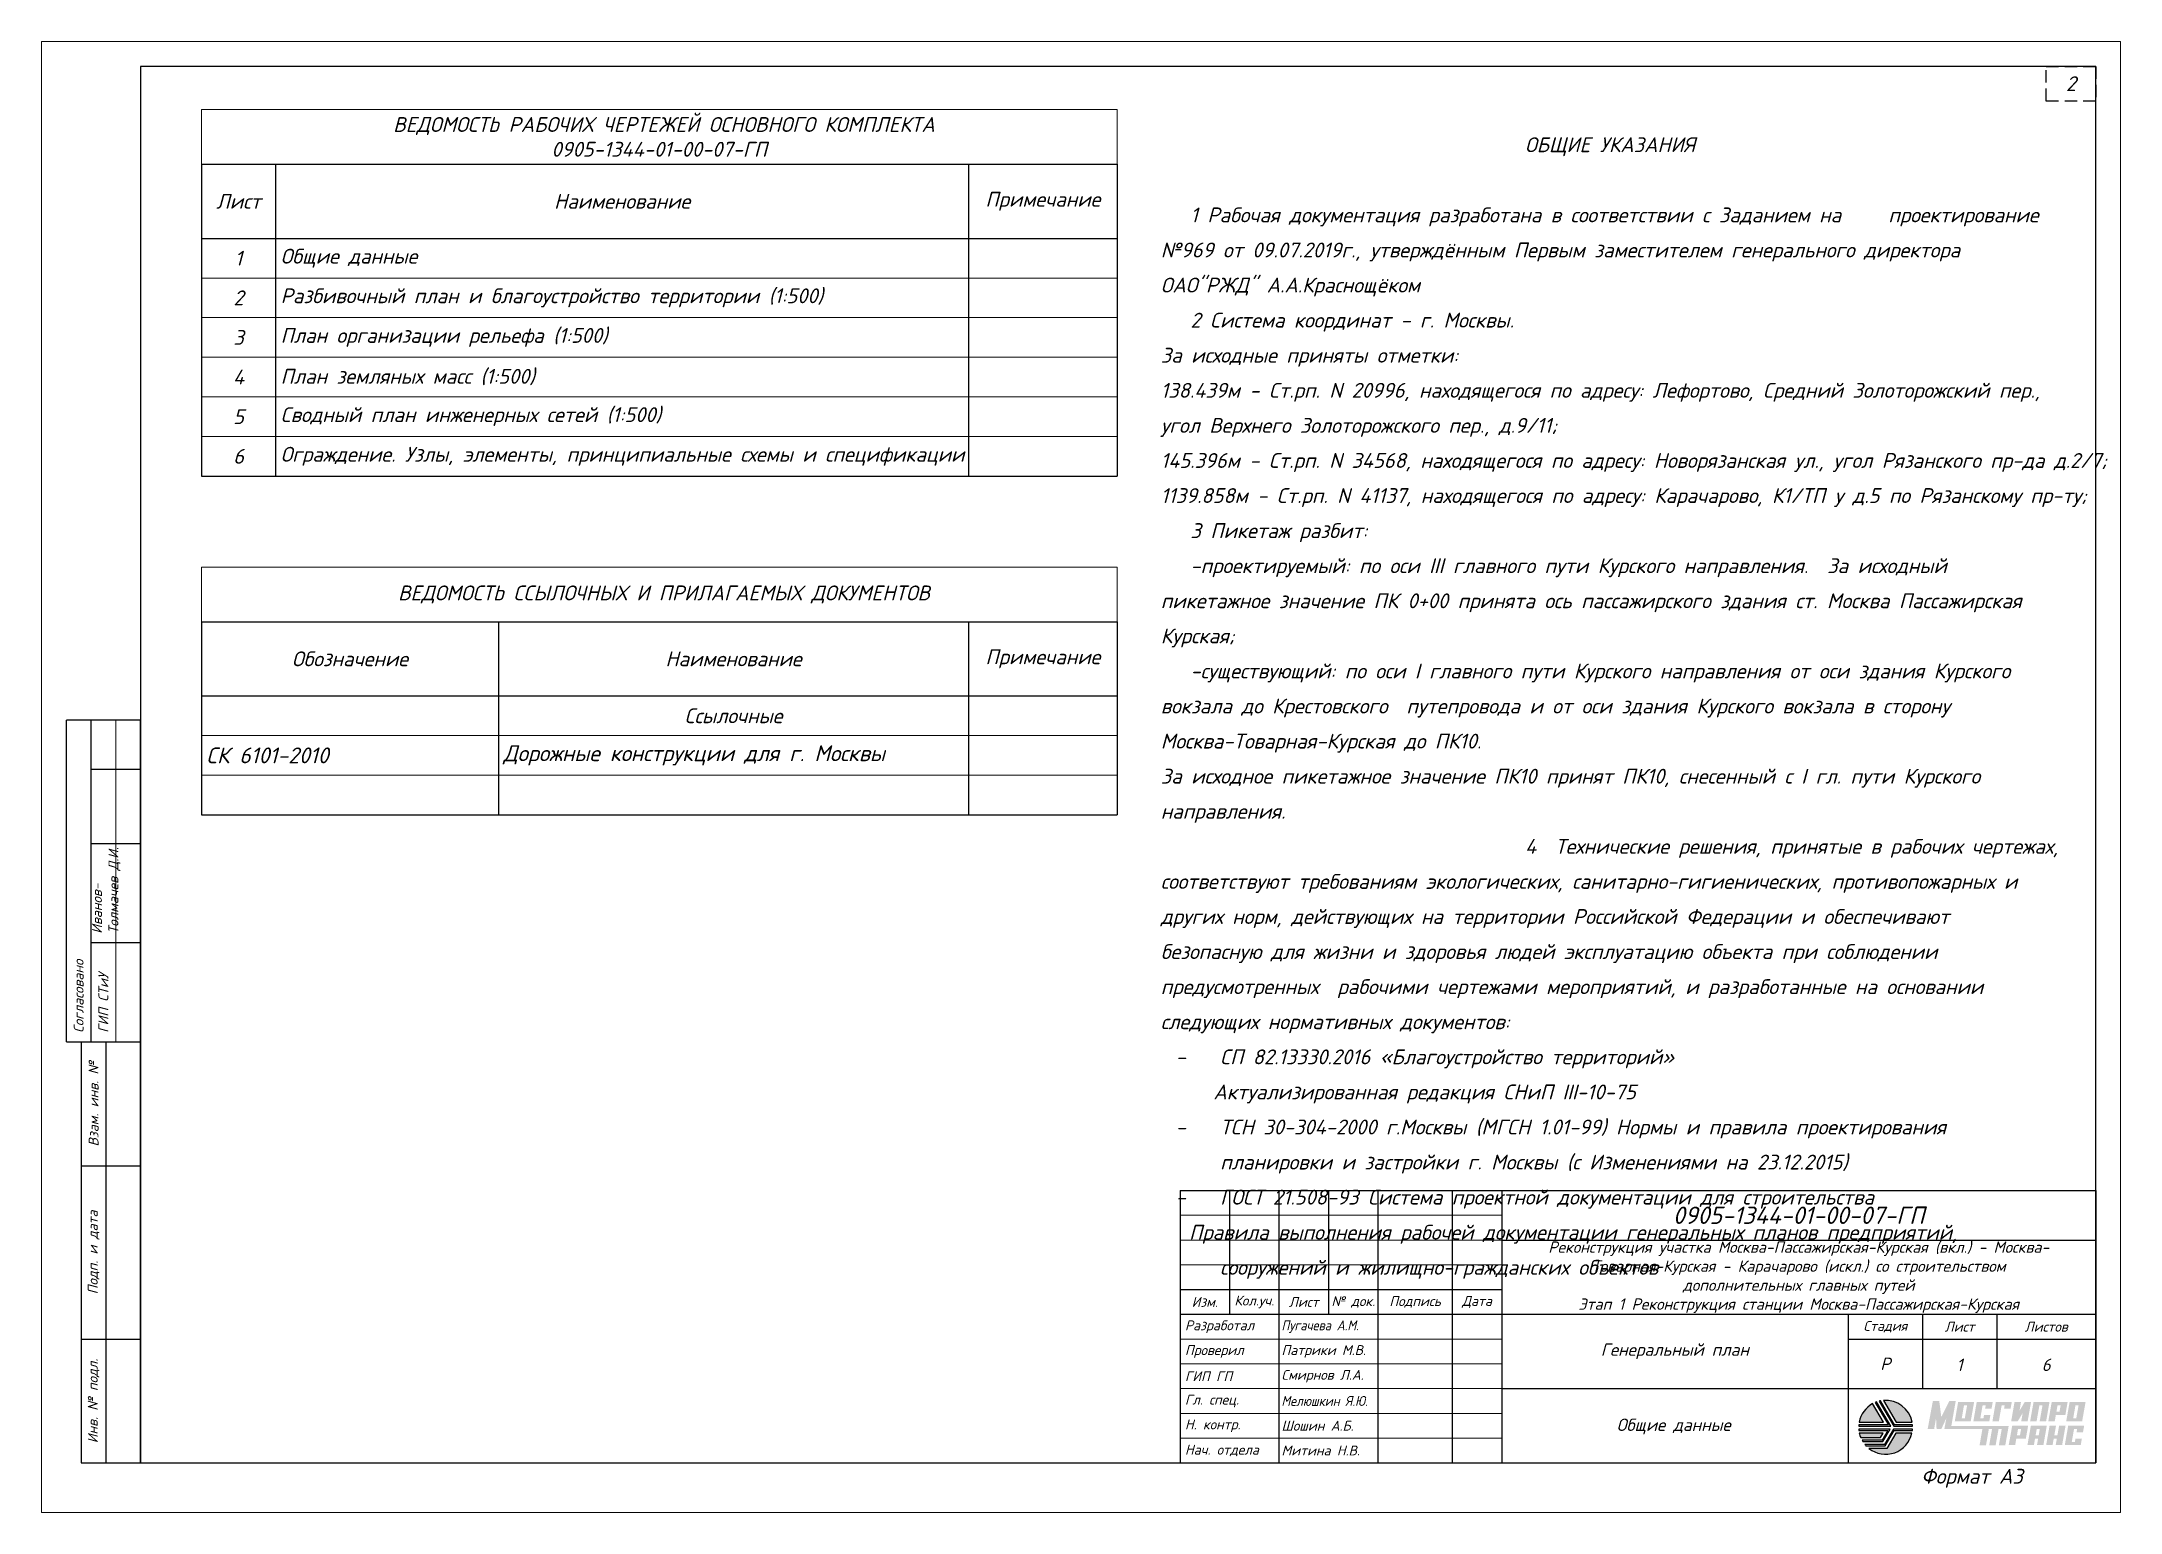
# Paper-space layout 'ОБЩ.ДАННЫЕ' of a CAD drawing. Extents: x 227 to 647, y -497 to -200.
import ezdxf
from ezdxf.enums import TextEntityAlignment as Align

# ---------------------------------------------------------------- set-up
doc = ezdxf.new("R2010")
doc.units = 0
doc.linetypes.add('HIDDEN', pattern=[0.375, 0.25, -0.125])
doc.layers.add('МГТ_ГП_ведомости', color=7, linetype='Continuous', lineweight=30)
doc.styles.add('ГП', font='isocpeui.ttf')

# ---------------------------------------------------------------- blocks, each defined once
blk = doc.blocks.new('*T88')
at = {"layer": 'МГТ_ГП_ведомости', "color": 7, "linetype": 'Continuous', "lineweight": 30, "transparency": 16777216}
for p, q in [((0, 0), (185, 0)), ((0, 0), (0, -55)), ((10, 0), (10, -25)), ((20, 0), (20, -55)), ((30, 0), (30, -25)), ((40, 0), (40, -55)), ((55, 0), (55, -55)), ((65, 0), (65, -55)), ((185, 0), (185, -55)), ((65, -10), (185, -10)), ((0, -20), (65, -20)), ((0, -25), (185, -25)), ((135, -25), (135, -55)), ((150, -25), (150, -40)), ((165, -25), (165, -40)), ((135, -30), (185, -30)), ((65, -40), (185, -40)), ((0, -55), (185, -55))]:
    blk.add_line(p, q, dxfattribs=at)
at = {"layer": 'МГТ_ГП_ведомости', "color": 7, "linetype": 'Continuous', "lineweight": 15, "transparency": 16777216}
for p, q in [((0, -5), (65, -5)), ((0, -10), (65, -10)), ((0, -15), (65, -15)), ((0, -30), (65, -30)), ((0, -35), (65, -35)), ((0, -40), (65, -40)), ((0, -45), (65, -45)), ((0, -50), (65, -50))]:
    blk.add_line(p, q, dxfattribs=at)
at = {"layer": 'МГТ_ГП_ведомости', "color": 7, "transparency": 16777216, "style": 'ГП'}
for s, insert, char_height, width, attachment_point in [('{\\C256;Реконструкция участка Москва-Пассажирская-Курская (вкл.) - Москва-\\PТоварная-Курская - Карачарово (искл.) со строительством \\Pдополнительных главных путей\\PЭтап 1 Реконструкция станции Москва-Пассажирская-Курская }', (125, -17.5), 2.3, 120, 5), ('Изм.', (5, -22.5), 2, 8, 5), ('Кол.уч.', (15, -22.5), 2, 10, 5), ('Лист', (25, -22.5), 2, 8, 5), ('№ док.', (35, -22.5), 2, 10, 5), ('Подпись', (47.5, -22.5), 2, 13, 5), ('Дата', (60, -22.5), 2, 8, 5), ('Разработал', (1, -27.5), 2, 18, 4), ('{\\W0.9;Пугачева А.М.}', (20.5, -27.5), 2, 19, 4), ('Стадия', (142.5, -27.5), 2, 13, 5), ('Лист', (157.5, -27.5), 2, 13, 5), ('Листов', (175, -27.5), 2, 18, 5), ('Проверил', (1, -32.5), 2, 18, 4), ('Патрики М.В.', (20.5, -32.5), 2, 19, 4), ('ГИП ГП', (1, -37.5), 2, 18, 4), ('Смирнов Л.А.', (20.5, -37.5), 2, 19, 4), ('Р', (142.5, -35), 2.5, 13, 5), ('Гл. спец.', (1, -42.5), 2, 18, 4), ('{\\W0.9;Мелюшкин Я.Ю.}', (20.5, -42.5), 2, 19, 4), ('Н. контр.', (1, -47.5), 2, 18, 4), ('Шошин А.Б.', (20.5, -47.5), 2, 19, 4), ('Нач. отдела', (1, -52.5), 2, 18, 4), ('Митина Н.В.', (20.5, -52.5), 2, 19, 4)]:
    blk.add_mtext(s, dxfattribs=dict(at, insert=insert, char_height=char_height, width=width, attachment_point=attachment_point))
blk = doc.blocks.new('A$C047D6849')
at = {"ltscale": 100}
h = blk.add_hatch(color=256, dxfattribs=at)
h.paths.add_polyline_path([(-3986, 903), (-3728, 463), (-3407, 463, 0.382806), (-3986, 903)], flags=0)
h.paths.add_polyline_path([(-3410, 241), (-3737, 241), (-3918, -68), (-4279, -68, 0.553029), (-3410, 241)], flags=0)
h.paths.add_polyline_path([(-3993, 241), (-4474, 241, 0.042655), (-4446, 153), (-4045, 153), (-3993, 241)], flags=0)
h.paths.add_polyline_path([(-4204, 837, 0.222732), (-4477, 463), (-3985, 463), (-4204, 837, 0.222732)], flags=0)
h = blk.add_hatch(color=256)
h.paths.add_polyline_path([(-406, 802), (-469, 802), (-492, 672), (-429, 672), (-406, 802)], flags=0)
h.paths.add_polyline_path([(-827, 325), (-889, 325), (-912, 195), (-850, 195), (-827, 325)], flags=0)
h.paths.add_polyline_path([(-1205, 325), (-1267, 325), (-1290, 195), (-1228, 195), (-1205, 325)], flags=0)
h.paths.add_polyline_path([(-2404, 542), (-2342, 542), (-2296, 802), (-2359, 802), (-2404, 542)], flags=0)
h.paths.add_polyline_path([(-1406, 477), (-1276, 477), (-1173, 648), (-1203, 477), (-1073, 477), (-1004, 867), (-1134, 867), (-1237, 692), (-1207, 867), (-1338, 867), (-1406, 477)], flags=0)
h.paths.add_polyline_path([(-1455, 388), (-2614, 388), (-2526, 888), (-2656, 888), (-2817, 568), (-2858, 888), (-2988, 888), (-3093, 323), (-2962, 323), (-2923, 545), (-2913, 323), (-2817, 323), (-2715, 543), (-2756, 323), (-1987, 323), (-2044, -3), (-1914, -3), (-1857, 322), (-1792, 322), (-1849, -2), (-1719, -2), (-1661, 322), (-1597, 322), (-1654, -3), (-1524, -3), (-1455, 388)], flags=0)
h.paths.add_polyline_path([(-2534, 542), (-2546, 477), (-2481, 477), (-2289, 477), (-2224, 477), (-2212, 542), (-2166, 802), (-2154, 867), (-2220, 867), (-2412, 867), (-2477, 867), (-2489, 802), (-2534, 542)], flags=0)
h.paths.add_polyline_path([(-2170, 477), (-1848, 477), (-1836, 542), (-1825, 607), (-1955, 607), (-1966, 542), (-2029, 542), (-1983, 802), (-1920, 802), (-1932, 737), (-1802, 737), (-1790, 802), (-1779, 867), (-2102, 867), (-2170, 477)], flags=0)
h.paths.add_polyline_path([(-254, 390), (-322, 0), (0, 0), (23, 130), (-107, 130), (-119, 65), (-181, 65), (-135, 325), (-73, 325), (-84, 260), (46, 260), (69, 390), (-254, 390)], flags=0)
h.paths.add_polyline_path([(-1785, 477), (-1655, 477), (-1598, 802), (-1537, 802), (-1548, 737), (-1417, 737), (-1394, 867), (-1717, 867), (-1785, 477)], flags=0)
h.paths.add_polyline_path([(-1023, 477), (-893, 477), (-835, 802), (-773, 802), (-830, 477), (-700, 477), (-632, 867), (-954, 867), (-1023, 477)], flags=0)
h.paths.add_polyline_path([(-656, 477), (-526, 477), (-503, 607), (-376, 607), (-311, 607), (-265, 868), (-587, 867), (-656, 477)], flags=0)
h.paths.add_polyline_path([(-294, 477), (-229, 477), (-37, 477), (28, 477), (97, 867), (-225, 868), (-294, 477)], flags=0)
h.paths.add_polyline_path([(-152, 542), (-107, 802), (-44, 802), (-90, 542), (-152, 542)], flags=0)
h.paths.add_polyline_path([(-1063, 390), (-1385, 389), (-1455, 0), (-1324, 0), (-1302, 130), (-1109, 131), (-1063, 390)], flags=0)
h.paths.add_polyline_path([(-686, 390), (-1008, 390), (-1077, 0), (-946, 0), (-924, 130), (-861, 130), (-884, 0), (-754, 0), (-686, 390)], flags=0)
h.paths.add_polyline_path([(-307, 390), (-437, 390), (-472, 195), (-534, 195), (-500, 390), (-630, 390), (-699, 0), (-569, 0), (-546, 130), (-483, 130), (-506, 0), (-376, 0), (-307, 390)], flags=0)
at = {"color": 7}
for p, q in [((-4154, 862), (-3887, 407)), ((-3840, 380), (-4129, 872)), ((-4074, 889), (-3776, 380)), ((-3760, 407), (-4046, 895)), ((-4477, 463), (-3985, 463)), ((-3985, 463), (-4204, 837)), ((-4486, 380), (-3840, 380)), ((-3887, 407), (-4485, 407)), ((-3849, 324), (-4485, 324)), ((-4483, 297), (-3961, 297)), ((-4013, 98), (-4419, 98)), ((-4404, 71), (-3998, 71)), ((-3896, 297), (-4013, 98)), ((-3998, 71), (-3849, 324)), ((-3961, 297), (-3961, 297)), ((-3961, 297), (-3896, 297)), ((-3776, 380), (-3397, 380)), ((-3719, 407), (-3760, 407)), ((-3399, 407), (-3719, 407)), ((-3704, 297), (-3704, 297))]:
    blk.add_line(p, q, dxfattribs=at)
for points in [[(-3986, 903), (-3728, 463), (-3407, 463, 0.382806)], [(-3993, 241), (-4474, 241, 0.042655), (-4446, 153), (-4045, 153)], [(-3398, 324), (-3784, 324), (-3966, 15), (-4363, 15, 0.016433), (-4340, -12), (-3950, -12), (-3769, 297), (-3400, 297, 0.012707)], [(-3410, 241), (-3737, 241), (-3918, -68), (-4279, -68, 0.553029)]]:
    blk.add_lwpolyline(points, format="xyb", close=True, dxfattribs=at)
at = {"ltscale": 100}
blk.add_arc((-3941, 359), 546, 118.8554, 169.0819, dxfattribs=at)
at = {"color": 7}
for points in [[(-4129, 872), (-4137, 869), (-4146, 865), (-4154, 862)], [(-4046, 895), (-4056, 893), (-4065, 891), (-4074, 889)], [(-4485, 407), (-4485, 398), (-4486, 389), (-4486, 380)], [(-4485, 324), (-4485, 315), (-4484, 306), (-4483, 297)], [(-4419, 98), (-4414, 88), (-4409, 80), (-4404, 71)], [(-3397, 380), (-3398, 389), (-3398, 398), (-3399, 407)]]:
    blk.add_open_spline(points, degree=3, dxfattribs=at)
blk = doc.blocks.new('штамп_р')
blk.add_blockref('*T88', (-185, 55.2))
at = {"layer": 'МГТ_ГП_ведомости', "lineweight": 5, "xscale": 0.01, "yscale": 0.01, "zscale": 0.01}
blk.add_blockref('A$C047D6849', (-3.02, 3.79), dxfattribs=at)
at = {"layer": 'МГТ_ГП_ведомости', "color": 7, "style": 'ГП'}
for tag, height, p in [('ШИФР', 3.5, (-60, 50.2)), ('ОБЪЕКТ', 2.5, (-85, 22.7)), ('ЛИСТ', 2.5, (-27.5, 20)), ('ЛИСТОВ', 2.5, (-10, 20)), ('НАЗВАНИЕ', 2.5, (-85, 7.7)), ('ФОРМАТ', 3, (-25, -2.5))]:
    blk.add_attdef(tag, text='', height=height, dxfattribs=at).set_placement(p, align=Align.MIDDLE_CENTER)
blk = doc.blocks.new('*T91')
at = {"layer": 'DEFPOINTS', "color": 8, "linetype": 'ByBlock', "lineweight": 0, "transparency": 16777216}
for p, q in [((0, 0), (185, 0)), ((0, 0), (0, -11)), ((185, 0), (185, -11))]:
    blk.add_line(p, q, dxfattribs=at)
at = {"layer": 'МГТ_ГП_ведомости', "color": 7, "linetype": 'Continuous', "lineweight": 30, "transparency": 16777216}
for p, q in [((0, -11), (185, -11)), ((0, -11), (0, -74)), ((15, -11), (15, -74)), ((155, -11), (155, -74)), ((185, -11), (185, -74)), ((0, -26), (185, -26)), ((0, -74), (185, -74))]:
    blk.add_line(p, q, dxfattribs=at)
at = {"layer": 'МГТ_ГП_ведомости', "color": 7, "linetype": 'Continuous', "lineweight": 15, "transparency": 16777216}
for p, q in [((0, -34), (185, -34)), ((0, -42), (185, -42)), ((0, -50), (185, -50)), ((0, -58), (185, -58)), ((0, -66), (185, -66))]:
    blk.add_line(p, q, dxfattribs=at)
at = {"layer": 'МГТ_ГП_ведомости', "color": 0, "transparency": 16777216, "insert": (92.5, -5.5), "char_height": 3, "width": 182, "attachment_point": 5, "style": 'ГП'}
blk.add_mtext(' ВЕДОМОСТЬ РАБОЧИХ ЧЕРТЕЖЕЙ ОСНОВНОГО КОМПЛЕКТА  \\P{\\C256;0905-1344-01-00-07-ГП}', dxfattribs=at)
at = {"layer": 'МГТ_ГП_ведомости', "color": 7, "transparency": 16777216, "char_height": 3, "style": 'ГП'}
for s, insert, width, attachment_point in [('Примечание', (170, -18.5), 27, 5), ('Лист', (7.5, -18.5), 12, 5), ('Наименование', (85, -18.5), 137, 5), ('1', (7.5, -30), 13, 5), ('Общие данные', (16, -30), 138, 4), ('2', (7.5, -38), 13, 5), ('Разбивочный план и благоустройство территории (1:500)', (16, -38), 138, 4), ('3', (7.5, -46), 13, 5), ('План организации рельефа (1:500)', (16, -46), 138, 4), ('4', (7.5, -54), 13, 5), ('План земляных масс (1:500)', (16, -54), 138, 4), ('5', (7.5, -62), 13, 5), ('Сводный план инженерных сетей (1:500)', (16, -62), 138, 4), ('6', (7.5, -70), 13, 5), ('{\\C0;Ограждение. Узлы, элементы, принципиальные схемы и спецификации}', (16, -70), 138, 4)]:
    blk.add_mtext(s, dxfattribs=dict(at, insert=insert, width=width, attachment_point=attachment_point))
blk = doc.blocks.new('*T92')
at = {"layer": 'DEFPOINTS', "color": 8, "linetype": 'ByBlock', "lineweight": 0, "transparency": 16777216}
for p, q in [((0, 0), (185, 0)), ((0, 0), (0, -11)), ((185, 0), (185, -11))]:
    blk.add_line(p, q, dxfattribs=at)
at = {"layer": 'МГТ_ГП_ведомости', "color": 7, "linetype": 'Continuous', "lineweight": 30, "transparency": 16777216}
for p, q in [((0, -11), (185, -11)), ((0, -11), (0, -50)), ((60, -11), (60, -50)), ((155, -11), (155, -50)), ((185, -11), (185, -50)), ((0, -26), (185, -26)), ((0, -50), (185, -50))]:
    blk.add_line(p, q, dxfattribs=at)
at = {"layer": 'МГТ_ГП_ведомости', "color": 7, "linetype": 'Continuous', "lineweight": 15, "transparency": 16777216}
for p, q in [((0, -34), (185, -34)), ((0, -42), (185, -42))]:
    blk.add_line(p, q, dxfattribs=at)
at = {"layer": 'МГТ_ГП_ведомости', "color": 0, "transparency": 16777216, "insert": (92.5, -5.5), "char_height": 3, "width": 182, "attachment_point": 5, "style": 'ГП'}
blk.add_mtext(' ВЕДОМОСТЬ ССЫЛОЧНЫХ И ПРИЛАГАЕМЫХ ДОКУМЕНТОВ', dxfattribs=at)
at = {"layer": 'МГТ_ГП_ведомости', "color": 7, "transparency": 16777216, "char_height": 3, "style": 'ГП'}
for s, insert, width, attachment_point in [('Примечание', (170, -18.5), 27, 5), ('Обозначение', (30, -18.5), 57, 5), ('Наименование', (107.5, -18.5), 92, 5), ('Ссылочные', (107.5, -30), 93, 5), ('{\\H1.0667x;СК 6101-2010}', (1, -38), 58, 4), ('{\\H1.0667x;Дорожные конструкции для г. Москвы}', (61, -38), 93, 4)]:
    blk.add_mtext(s, dxfattribs=dict(at, insert=insert, width=width, attachment_point=attachment_point))
blk = doc.blocks.new('Страница')
at = {"layer": 'МГТ_ГП_ведомости', "color": 7, "linetype": 'HIDDEN', "ltscale": 10}
blk.add_lwpolyline([(-10, 0), (0, 0), (0, -7), (-10, -7)], close=True, dxfattribs=at)
at = {"layer": 'МГТ_ГП_ведомости', "color": 7, "style": 'ГП'}
blk.add_attdef('СТРАНИЦА', text='', height=3, dxfattribs=at).set_placement((-5, -3.5), align=Align.MIDDLE_CENTER)

psp = doc.layouts.new('ОБЩ.ДАННЫЕ')

# ---------------------------------------------------------------- linework, layer by layer
at = {"layer": 'МГТ_ГП_ведомости'}
for p, q in [((231.81, -402.31), (246.81, -402.31)), ((234.81, -402.31), (234.81, -487.31)), ((239.81, -402.31), (239.81, -487.31)), ((234.81, -427.31), (246.81, -427.31)), ((234.81, -462.31), (246.81, -462.31)), ((234.81, -487.31), (246.81, -487.31))]:
    psp.add_line(p, q, dxfattribs=at)
at = {"layer": 'МГТ_ГП_ведомости', "color": 7, "lineweight": 20}
psp.add_lwpolyline([(226.81, -497.31), (646.81, -497.31), (646.81, -200.31), (226.81, -200.31)], close=True, dxfattribs=at)
at = {"layer": 'МГТ_ГП_ведомости', "color": 7}
psp.add_lwpolyline([(246.81, -487.31), (641.81, -487.31), (641.81, -205.31), (246.81, -205.31)], close=True, dxfattribs=at)
at = {"layer": 'МГТ_ГП_ведомости', "flags": 128}
for points in [[(246.81, -337.31), (231.81, -337.31)], [(231.81, -402.31), (231.81, -337.31)], [(236.81, -402.31), (236.81, -337.31)], [(246.81, -487.31), (246.81, -337.31)], [(246.81, -347.31), (236.81, -347.31)], [(246.81, -362.31), (236.81, -362.31)], [(246.81, -382.31), (236.81, -382.31)]]:
    psp.add_lwpolyline(points, dxfattribs=at)
at = {"layer": 'МГТ_ГП_ведомости', "lineweight": 20, "flags": 128}
psp.add_lwpolyline([(241.81, -402.31), (241.81, -337.31)], dxfattribs=at)
at = {"layer": 'МГТ_ГП_ведомости', "color": 7, "flags": 128}
psp.add_lwpolyline([(246.81, -487.31), (246.81, -337.31)], dxfattribs=at)

# ---------------------------------------------------------------- block references
for name, p in [('*T91', (259.1, -214.05)), ('*T92', (259.1, -306.45))]:
    psp.add_blockref(name, p)
at = {"layer": 'МГТ_ГП_ведомости', "color": 6}
psp.add_blockref('Страница', (641.81, -205.31), dxfattribs=at).add_auto_attribs({'СТРАНИЦА': '2'})
ref = psp.add_blockref('штамп_р', (641.81, -487.51), dxfattribs=at)
ref.add_attrib('ФОРМАТ', 'Формат А3', dxfattribs={"color": 7, "height": 3, "style": 'ГП'}).set_placement((616.81, -490.01), align=Align.MIDDLE_CENTER)
ref.add_attrib('ЛИСТОВ', '6', dxfattribs={"color": 7, "height": 2.5, "style": 'ГП'}).set_placement((631.81, -467.51), align=Align.MIDDLE_CENTER)
ref.add_attrib('ЛИСТ', '1', dxfattribs={"color": 7, "height": 2.5, "style": 'ГП'}).set_placement((614.31, -467.51), align=Align.MIDDLE_CENTER)
ref.add_attrib('ШИФР', '0905-1344-01-00-07-ГП', dxfattribs={"color": 7, "height": 3.5, "style": 'ГП'}).set_placement((581.81, -437.31), align=Align.MIDDLE_CENTER)
ref.add_attrib('ОБЪЕКТ_001', 'Генеральный план', (541.82, -465.69), dxfattribs={"color": 7, "height": 2.5, "style": 'ГП'})
ref.add_attrib('НАЗВАНИЕ_001', 'Общие данные', (545.04, -480.87), dxfattribs={"color": 7, "height": 2.5, "style": 'ГП'})

# ---------------------------------------------------------------- texts
at = {"layer": 'МГТ_ГП_ведомости', "color": 0, "lineweight": 30, "insert": (452.92, -219.64), "char_height": 3, "width": 180.9371, "attachment_point": 1, "line_spacing_factor": 1.41649, "style": 'ГП'}
psp.add_mtext('\\pi71.68902;{\\C7; ОБЩИЕ УКАЗАНИЯ\\P\\pi0;\\P\\pi6;1 Рабочая документация разработана в соответствии с Заданием на     проектирование  №969 от 09.07.2019г., утверждё\\C256;нным Первым заместителем генерального директора ОАО"РЖД" А.А.Краснощёком\\P\\C7;2 Система координат - г. Москвы. \\P\\pi0;За исходные приняты отметки:\\P138.439м - Ст.рп. N 20996, находящегося по адресу: Лефортово, Средний Золоторожский пер., угол Верхнего Золоторожского пер., д.9/11;\\P145.396м - Ст.рп. N 34568, находящегося по адресу: Новорязанская ул., угол Рязанского пр-да д.2/7;\\P1139.858м - Ст.рп. N 41137, находящегося по адресу: Карачарово, К1/ТП у д.5 по Рязанскому пр-ту;\\P\\pi6;3 Пикетаж разбит:\\P-проектируемый: по оси III главного пути Курского направления.  За исходный пикетажное значение ПК 0+00 принята ось пассажирского здания ст. Москва Пассажирская Курская;\\P-существующий: по оси I главного пути Курского направления от оси здания Курского вокзала до Крестовского  путепровода и от оси здания Курского вокзала в сторону Москва-Товарная-Курская до ПК10.\\P\\pi0;За исходное пикетажное значение ПК10 принят ПК10, снесенный с I гл. пути Курского направления.\\P\\pi6;} 4  Технические решения, принятые в рабочих чертежах, соответствуют требованиям экологических, санитарно-гигиенических, противопожарных и других норм, действующих на территории Российской Федерации и обеспечивают безопасную для жизни и здоровья людей эксплуатацию объекта при соблюдении предусмотренных  рабочими чертежами мероприятий, и разработанные на основании следующих нормативных документов:\\P\\pi-9,l12,t12;{\\C256;-^IСП 82.13330.2016 «Благоустройство территорий» \\P\\pi3.5499,l7.0875,tz;Актуализированная редакция СНиП III-10-75\\P\\pi-9,l12,t12;-^IТСН 30-304-2000 г.Москвы (МГСН 1.01-99) Нормы и правила проектирования планировки и застройки г. Москвы (с Изменениями на 23.12.2015)\\P-^IГОСТ 21.508-93 Система проектной документации для строительства\\P\\pi-12;   Правила выполнения рабочей документации генеральных планов предприятий, сооружений и жилищно-гражданских объектов\\P\\pi0,l0,tz;       \\P\\P\\pi-9,l9,t0; }', dxfattribs=at)
at = {"layer": 'МГТ_ГП_ведомости', "char_height": 2, "attachment_point": 1, "rotation": 90, "style": 'ГП'}
for s, width, insert in [('{\\C7;Иванов-\\PТолмачев Д.И.}', 31.5555, (237, -380.46)), ('{\\W1;\\C7;Согласовано}', 26.6077, (233.29, -400.46)), ('{\\C7;ГИП СТиУ}', 26.6077, (238.29, -400.46))]:
    psp.add_mtext_dynamic_manual_height_columns(s, width=width, gutter_width=5, heights=[0], dxfattribs=dict(at, insert=insert))
at = {"layer": 'МГТ_ГП_ведомости', "char_height": 2, "attachment_point": 5, "rotation": 90, "line_spacing_factor": 0.914543, "style": 'ГП'}
for s, insert, width in [('{\\W1;Взам. инв. №}', (237.31, -414.81), 25), ('{\\W1;Подп. и дата}', (237.31, -444.81), 35), ('{\\W1;Инв. № подл.}', (237.31, -474.81), 25)]:
    psp.add_mtext(s, dxfattribs=dict(at, insert=insert, width=width))

doc.saveas('drawing.dxf')
